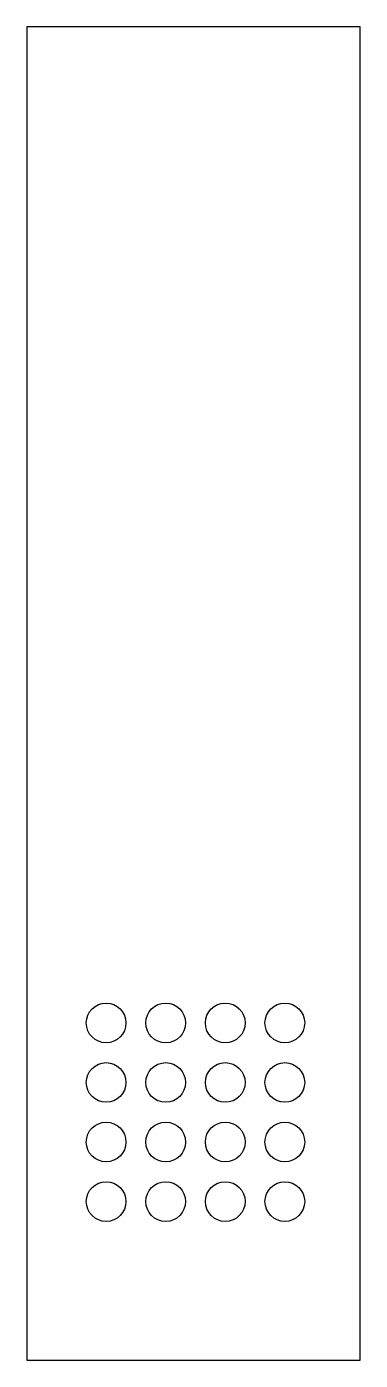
# Model space of a CAD drawing. Header units: millimetres. Extents: x 0 to 84, y 0 to 336.
import ezdxf

# ---------------------------------------------------------------- set-up
doc = ezdxf.new("R2010")
doc.units = ezdxf.units.MM

msp = doc.modelspace()

# ---------------------------------------------------------------- linework, layer by layer
msp.add_lwpolyline([(0, 0), (84, 0), (84, 336), (0, 336)], close=True)
for centre in [(20, 85), (20, 85), (35, 85), (35, 85), (50, 85), (50, 85), (65, 85), (65, 85), (20, 70), (20, 70), (35, 70), (35, 70), (50, 70), (50, 70), (65, 70), (65, 70), (20, 55), (20, 55), (35, 55), (35, 55), (50, 55), (50, 55), (65, 55), (65, 55), (20, 40), (20, 40), (35, 40), (35, 40), (50, 40), (50, 40), (65, 40), (65, 40)]:
    msp.add_circle(centre, 5)

doc.saveas('drawing.dxf')
